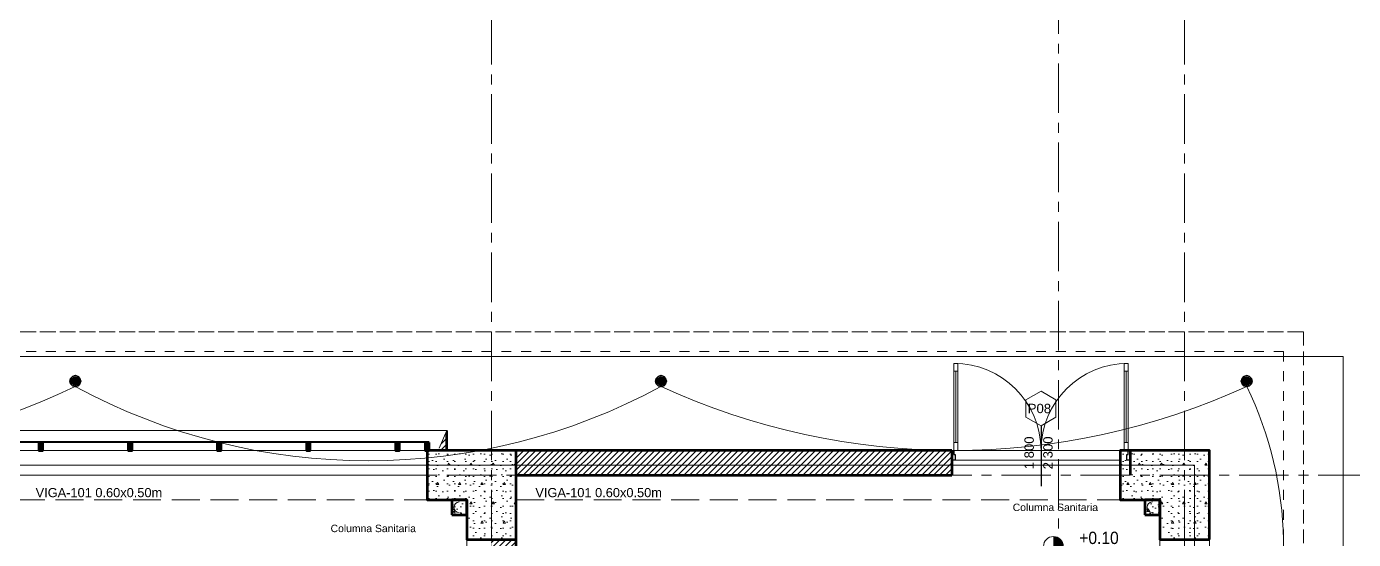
# Model space of a CAD drawing. Header units: inches. Extents: x 2704.1 to 2801.6, y 2415.6 to 2497.
# Drawn here: x 2752.48 to 2765.88, y 2464.39 to 2469.57 of the extents above; entities that cross this region are included whole.
import ezdxf
from ezdxf.lldxf.tags import DXFTag

# ---------------------------------------------------------------- set-up
doc = ezdxf.new("R2010")
doc.units = ezdxf.units.IN
doc.set_wipeout_variables(frame=1)
for name, pattern in [('Hidden Line', [0.391222, 0.282222, -0.109]), ('Línea Oculta', [0.195611, 0.141111, -0.0545]), ('Punto & Raya', [0.65, 0.5, -0.075, 0, -0.075]), ('Rayas', [0.1, 0.05, -0.05]), ('super', [0.125, 0.075, -0.05]), ('Wipeout_Contour', [1, 0, -1])]:
    doc.linetypes.add(name, pattern=pattern)
doc.layers.add('.', color=10, linetype='Continuous', lineweight=0)
doc.layers.add('ALUMBRADO_PVC', color=6, linetype='PVC1', lineweight=30)
for name, color, linetype in [('02 _ ARQ _ ALB _ Ejes Generales', 7, 'Continuous'), ('02 _ ARQ _ ZON _ Espacio.3D', 7, 'Continuous'), ('08 _ STR _ EXT _ 06 Columnas', 7, 'Continuous'), ('08 _ STR _ EXT _ 06 Elementos de Fachada', 7, 'Continuous'), ('08 _ STR _ EXT _ 07 Losa Aligerada', 7, 'Continuous'), ('08 _ STR _ EXT _ 09 Vigas', 7, 'Continuous'), ('08 _ STR _ EXT _ Estacionamiento-Pavimento', 7, 'Continuous'), ('ESQUEMAS', 7, 'Continuous'), ('Estructura - 03 LOSA', 7, 'Continuous'), ('Estructura - 04 MURO', 7, 'Continuous'), ('Estructura - Carga', 7, 'Continuous'), ('Marcador - Secciones', 251, 'Continuous'), ('MEP - HVAC', 7, 'Continuous'), ('Notas - Etiquetas', 251, 'Continuous')]:
    doc.layers.add(name, color=color, linetype=linetype)
doc.layers.add('DLX_TERR_LUM', color=7, linetype='Continuous', true_color=0x92fcfc)
doc.styles.add('Estilo_Generado_4', font='swisse.ttf')
doc.styles.add('{18b73a54-fa43-428c-adcb-c1c7bbdf2c84}', font='Simplex.shx')
tags = doc.linetypes.add('PVC1', pattern='A,1,-0.19772,["PVC",{18b73a54-fa43-428c-adcb-c1c7bbdf2c84},S=0.13,R=0,X=0,Y=-0.061851],-0.507647', length=1.705367).pattern_tags.tags
tags[6] = DXFTag(74, 10)
pattern_1 = [(45, (2712.85563, 2425.385773), (-0.030052038, 0.030052038), [])]
pattern_2 = [(0, (2712.85563, 2425.38577), (0, 0.3897114), [0.024375, -0.200625]), (0, (2712.96813, 2425.58063), (0, 0.3897114), [0.024375, -0.200625]), (60, (2712.85563, 2425.38577), (-0.3375, 0.1948557), [0.024375, -0.200625]), (60, (2713.08063, 2425.38577), (-0.3375, 0.1948557), [0.024375, -0.200625]), (120, (2712.88, 2425.38577), (0.3375, 0.1948557), [0.024375, -0.200625]), (120, (2713.105, 2425.38577), (0.3375, 0.1948557), [0.024375, -0.200625]), (0, (2712.85563, 2425.42327), (0, 0.075), [0, -0.075, 0, -0.1125]), (45, (2712.89313, 2425.42327), (-0.05303301, 0.05303301), [0, -0.05625, 0, -0.09375])]
pattern_3 = [(0, (2712.85563, 2425.38577), (0, 0.3117692), [0.03, -0.15]), (0, (2712.94563, 2425.54166), (0, 0.3117692), [0.03, -0.15]), (60, (2712.85563, 2425.38577), (-0.27, 0.1558846), [0.03, -0.15]), (60, (2713.03563, 2425.38577), (-0.27, 0.1558846), [0.03, -0.15]), (120, (2712.88563, 2425.38577), (0.27, 0.1558846), [0.03, -0.15]), (120, (2713.06563, 2425.38577), (0.27, 0.1558846), [0.03, -0.15]), (0, (2712.85563, 2425.41577), (0, 0.06), [0, -0.06, 0, -0.090000004]), (45, (2712.88563, 2425.41577), (-0.04242641, 0.04242641), [0, -0.045, 0, -0.075000003])]

# ---------------------------------------------------------------- blocks, each defined once
blk = doc.blocks.new('luminaria exterior')
at = {"layer": '.'}
h = blk.add_hatch(dxfattribs=at)
h.set_pattern_fill('TRIANG', color=4, scale=0.005)
h.set_pattern_definition([(60, (0, 0), (-0.000937499998, 0.00162379763), [0.0009375, -0.0009375]), (120, (0, 0), (-0.001874999998, 1e-12), [0.0009375, -0.0009375]), (0, (-0.0004687, 0.0008119), (0.0009375, 0.00162379763), [0.0009375, -0.0009375])])
edge = h.paths.add_edge_path()
edge.add_arc((123.553, 16.657), 0.0381, 0, 360)
h = blk.add_hatch(dxfattribs=at)
h.set_pattern_fill('TRANS', color=4)
h.set_pattern_definition([(0, (0, 0), (0, 0.25), []), (0, (0, 0.125), (0, 0.25), [0.125, -0.125])])
h.paths.add_polyline_path([(123.525, 16.657, 1), (123.58, 16.657, 1)])
at = {"color": 3}
blk.add_circle((123.553, 16.657), 0.0395, dxfattribs=at)
at = {"layer": 'DLX_TERR_LUM', "color": 3}
for points in [[(123.505, 16.684, 0), (123.497, 16.657, 0)], [(123.497, 16.657, 0), (123.505, 16.684, 0)], [(123.497, 16.657, 0), (123.498, 16.657, 0)], [(123.497, 16.657, 0), (123.505, 16.629, 0)], [(123.498, 16.657, 0), (123.497, 16.657, 0)], [(123.505, 16.629, 0), (123.497, 16.657, 0)], [(123.498, 16.657, 0), (123.505, 16.684, 0)], [(123.505, 16.684, 0), (123.498, 16.657, 0)], [(123.505, 16.629, 0), (123.498, 16.657, 0)], [(123.498, 16.657, 0), (123.505, 16.629, 0)], [(123.525, 16.704, 0), (123.505, 16.684, 0)], [(123.505, 16.684, 0), (123.525, 16.704, 0)], [(123.505, 16.684, 0), (123.525, 16.704, 0)], [(123.525, 16.704, 0), (123.505, 16.684, 0)], [(123.505, 16.684, 0), (123.505, 16.684, 0)], [(123.505, 16.684, 0), (123.505, 16.684, 0)], [(123.505, 16.629, 0), (123.525, 16.609, 0)], [(123.525, 16.609, 0), (123.505, 16.629, 0)], [(123.525, 16.609, 0), (123.505, 16.629, 0)], [(123.505, 16.629, 0), (123.525, 16.609, 0)], [(123.518, 16.676, 0), (123.513, 16.657, 0)], [(123.513, 16.657, 0), (123.518, 16.676, 0)], [(123.513, 16.657, 0), (123.518, 16.637, 0)], [(123.518, 16.637, 0), (123.513, 16.657, 0)], [(123.533, 16.691, 0), (123.518, 16.676, 0)], [(123.518, 16.676, 0), (123.533, 16.691, 0)], [(123.518, 16.637, 0), (123.533, 16.622, 0)], [(123.533, 16.622, 0), (123.518, 16.637, 0)], [(123.552, 16.712, 0), (123.525, 16.704, 0)], [(123.525, 16.704, 0), (123.553, 16.712, 0)], [(123.525, 16.704, 0), (123.552, 16.712, 0)], [(123.553, 16.712, 0), (123.525, 16.704, 0)], [(123.525, 16.704, 0), (123.525, 16.704, 0)], [(123.525, 16.704, 0), (123.525, 16.704, 0)], [(123.552, 16.696, 0), (123.533, 16.691, 0)], [(123.533, 16.691, 0), (123.552, 16.696, 0)], [(123.533, 16.622, 0), (123.552, 16.617, 0)], [(123.552, 16.617, 0), (123.533, 16.622, 0)], [(123.58, 16.704, 0), (123.552, 16.712, 0)], [(123.552, 16.712, 0), (123.58, 16.704, 0)], [(123.572, 16.691, 0), (123.552, 16.696, 0)], [(123.552, 16.696, 0), (123.572, 16.691, 0)], [(123.552, 16.617, 0), (123.572, 16.622, 0)], [(123.572, 16.622, 0), (123.552, 16.617, 0)], [(123.553, 16.712, 0), (123.58, 16.704, 0)], [(123.58, 16.704, 0), (123.553, 16.712, 0)], [(123.572, 16.691, 0), (123.587, 16.676, 0)], [(123.572, 16.622, 0), (123.587, 16.637, 0)], [(123.587, 16.637, 0), (123.572, 16.622, 0)], [(123.6, 16.684, 0), (123.58, 16.704, 0)], [(123.58, 16.704, 0), (123.6, 16.684, 0)], [(123.58, 16.704, 0), (123.6, 16.684, 0)], [(123.6, 16.684, 0), (123.58, 16.704, 0)], [(123.58, 16.609, 0), (123.6, 16.629, 0)], [(123.6, 16.629, 0), (123.58, 16.609, 0)], [(123.6, 16.629, 0), (123.58, 16.609, 0)], [(123.58, 16.609, 0), (123.6, 16.629, 0)], [(123.592, 16.657, 0), (123.587, 16.676, 0)], [(123.587, 16.676, 0), (123.592, 16.657, 0)], [(123.587, 16.637, 0), (123.592, 16.657, 0)], [(123.592, 16.657, 0), (123.587, 16.637, 0)], [(123.607, 16.657, 0), (123.6, 16.684, 0)], [(123.6, 16.684, 0), (123.608, 16.657, 0)], [(123.6, 16.684, 0), (123.607, 16.657, 0)], [(123.608, 16.657, 0), (123.6, 16.684, 0)], [(123.6, 16.629, 0), (123.607, 16.657, 0)], [(123.608, 16.657, 0), (123.6, 16.629, 0)], [(123.607, 16.657, 0), (123.6, 16.629, 0)], [(123.6, 16.629, 0), (123.608, 16.657, 0)], [(123.607, 16.657, 0), (123.608, 16.657, 0)], [(123.608, 16.657, 0), (123.607, 16.657, 0)], [(123.525, 16.609, 0), (123.552, 16.602, 0)], [(123.553, 16.602, 0), (123.525, 16.609, 0)], [(123.525, 16.609, 0), (123.525, 16.609, 0)], [(123.525, 16.609, 0), (123.525, 16.609, 0)], [(123.552, 16.602, 0), (123.525, 16.609, 0)], [(123.525, 16.609, 0), (123.553, 16.602, 0)], [(123.552, 16.602, 0), (123.58, 16.609, 0)], [(123.58, 16.609, 0), (123.552, 16.602, 0)], [(123.58, 16.609, 0), (123.553, 16.602, 0)], [(123.553, 16.602, 0), (123.58, 16.609, 0)], [(123.58, 16.609, 0), (123.58, 16.609, 0)], [(123.58, 16.609, 0), (123.58, 16.609, 0)]]:
    blk.add_polyline3d(points, dxfattribs=at)
at = {"layer": 'DLX_TERR_LUM'}
for points in [[(123.505, 16.629, 0), (123.505, 16.629, 0)], [(123.505, 16.629, 0), (123.505, 16.629, 0)], [(123.552, 16.712, 0), (123.553, 16.712, 0)], [(123.553, 16.712, 0), (123.552, 16.712, 0)], [(123.587, 16.676, 0), (123.572, 16.691, 0)], [(123.58, 16.704, 0), (123.58, 16.704, 0)], [(123.58, 16.704, 0), (123.58, 16.704, 0)], [(123.6, 16.684, 0), (123.6, 16.684, 0)], [(123.6, 16.684, 0), (123.6, 16.684, 0)], [(123.6, 16.629, 0), (123.6, 16.629, 0)], [(123.6, 16.629, 0), (123.6, 16.629, 0)], [(123.552, 16.602, 0), (123.553, 16.602, 0)], [(123.553, 16.602, 0), (123.552, 16.602, 0)]]:
    blk.add_polyline3d(points, dxfattribs=at)

msp = doc.modelspace()

# ---------------------------------------------------------------- hatches: boundary and pattern name
at = {"linetype": 'Continuous', "lineweight": 13, "true_color": 0x636466}
msp.add_hatch(color=251, dxfattribs=at).paths.add_polyline_path([(2762.851, 2464.316), (2762.951, 2464.316), (2762.943, 2464.355), (2762.921, 2464.387), (2762.889, 2464.409), (2762.851, 2464.416)])
at = {"layer": '08 _ STR _ EXT _ 06 Columnas', "linetype": 'Continuous', "lineweight": 9}
h = msp.add_hatch(dxfattribs=at)
h.set_pattern_fill('HORMIGÓN_EN_MASA_0002', style=0, pattern_type=2)
h.set_pattern_definition(pattern_2)
h.paths.add_polyline_path([(2764.426, 2464.386), (2764.426, 2465.286), (2763.526, 2465.286), (2763.526, 2464.786), (2763.926, 2464.786), (2763.926, 2464.386)])
at = {"layer": 'Estructura - Carga', "linetype": 'Continuous', "lineweight": 13}
h = msp.add_hatch(dxfattribs=at)
h.set_pattern_fill('HORMIGÓN_ARMADO_0002', color=251, style=0, pattern_type=2)
h.set_pattern_definition(pattern_3)
h.paths.add_polyline_path([(2756.776, 2464.636), (2756.926, 2464.636), (2756.926, 2464.786), (2756.776, 2464.786)])
h = msp.add_hatch(dxfattribs=at)
h.set_pattern_fill('HORMIGÓN_ARMADO_0002', color=251, style=0, pattern_type=2)
h.set_pattern_definition(pattern_3)
h.paths.add_polyline_path([(2763.776, 2464.636), (2763.926, 2464.636), (2763.926, 2464.786), (2763.776, 2464.786)])

# ---------------------------------------------------------------- linework, layer by layer
at = {"color": 251, "linetype": 'Continuous', "lineweight": 13, "true_color": 0x636466}
msp.add_circle((2762.851, 2464.316), 0.1, dxfattribs=at)
at = {"layer": '02 _ ARQ _ ALB _ Ejes Generales', "color": 251, "linetype": 'Punto & Raya', "lineweight": 13}
msp.add_line((2764.176, 2471.286), (2764.176, 2427.436), dxfattribs=at)
at = {"layer": '02 _ ARQ _ ZON _ Espacio.3D', "color": 9, "linetype": 'Continuous', "lineweight": 5, "flags": 128}
msp.add_lwpolyline([(2757.426, 2460.461), (2764.176, 2460.461), (2764.176, 2464.386), (2763.926, 2464.386), (2763.926, 2464.786), (2763.526, 2464.786), (2763.526, 2465.186), (2761.726, 2465.186), (2761.726, 2465.036), (2757.426, 2465.036)], close=True, dxfattribs=at)
at = {"layer": '02 _ ARQ _ ZON _ Espacio.3D', "color": 254, "linetype": 'Continuous', "lineweight": 0, "flags": 128}
msp.add_lwpolyline([(2764.311, 2452.386), (2764.311, 2455.086), (2756.326, 2455.086), (2756.326, 2455.586), (2756.926, 2455.586), (2756.926, 2456.386), (2757.176, 2456.386), (2757.176, 2464.386), (2756.926, 2464.386), (2756.926, 2464.786), (2756.526, 2464.786), (2756.526, 2465.036), (2750.626, 2465.036)], dxfattribs=at)
at = {"layer": '08 _ STR _ EXT _ 06 Columnas', "color": 7, "linetype": 'Continuous', "lineweight": 80, "flags": 128}
msp.add_lwpolyline([(2764.426, 2464.386), (2764.426, 2465.286), (2763.526, 2465.286), (2763.526, 2464.786), (2763.926, 2464.786), (2763.926, 2464.386)], close=True, dxfattribs=at)
at = {"layer": '08 _ STR _ EXT _ 07 Losa Aligerada', "color": 254, "linetype": 'Rayas', "lineweight": 18, "flags": 128}
msp.add_lwpolyline([(2721.026, 2453.325), (2720.526, 2453.325), (2720.526, 2431.186), (2738.091, 2431.186), (2738.091, 2432.586), (2743.287, 2432.586), (2743.287, 2431.386), (2749.926, 2431.386), (2749.926, 2428.761), (2757.426, 2428.761), (2757.426, 2431.436), (2765.176, 2431.436), (2765.176, 2440.386), (2764.426, 2440.386), (2764.426, 2443.486), (2764.426, 2443.486), (2764.426, 2445.736), (2759.526, 2445.736), (2759.526, 2447.736), (2759.526, 2447.986), (2759.526, 2449.886), (2759.526, 2450.136), (2759.526, 2452.136), (2764.426, 2452.136), (2764.426, 2455.086), (2764.426, 2455.086), (2764.426, 2460.586), (2765.376, 2460.586), (2765.376, 2466.486), (2751.811, 2466.486), (2751.811, 2466.186), (2746.903, 2466.186), (2746.903, 2465.886), (2736.226, 2465.886), (2736.226, 2469.259), (2729.126, 2469.259), (2729.126, 2465.286), (2723.976, 2465.286), (2723.976, 2466.336), (2720.876, 2466.336), (2720.876, 2463.086), (2721.926, 2463.086), (2721.926, 2459.286), (2721.026, 2459.286)], close=True, dxfattribs=at)
at = {"layer": '08 _ STR _ EXT _ 07 Losa Aligerada', "color": 254, "linetype": 'Continuous', "lineweight": 18, "flags": 128}
msp.add_lwpolyline([(2721.926, 2432.586), (2764.426, 2432.586), (2764.426, 2465.286), (2721.926, 2465.286)], dxfattribs=at)
at = {"layer": '08 _ STR _ EXT _ 09 Vigas', "color": 251, "linetype": 'super', "lineweight": 13}
for p, q in [((2765.376, 2466.486), (2751.811, 2466.486)), ((2765.376, 2466.486), (2765.376, 2460.586)), ((2765.176, 2466.286), (2751.811, 2466.286)), ((2765.176, 2466.286), (2765.176, 2460.586))]:
    msp.add_line(p, q, dxfattribs=at)
at = {"layer": '08 _ STR _ EXT _ 09 Vigas', "color": 251, "linetype": 'Hidden Line', "lineweight": 13}
for p, q in [((2764.426, 2451.786), (2764.426, 2465.286)), ((2750.426, 2464.786), (2756.926, 2464.786)), ((2756.926, 2455.586), (2756.926, 2464.786)), ((2763.926, 2455.586), (2763.926, 2464.786))]:
    msp.add_line(p, q, dxfattribs=at)
at = {"layer": '08 _ STR _ EXT _ Estacionamiento-Pavimento', "color": 7, "linetype": 'Continuous', "lineweight": 18, "flags": 128}
msp.add_lwpolyline([(2721.926, 2466.236), (2765.776, 2466.236), (2765.776, 2426.886), (2782.626, 2426.886), (2782.626, 2472.17), (2769.076, 2472.323), (2769.076, 2476.236), (2721.926, 2476.236)], close=True, dxfattribs=at)
at = {"layer": 'ALUMBRADO_PVC', "linetype": 'PVC1', "lineweight": 15, "ltscale": 0.2}
msp.add_arc((2761.49, 2464.319), 3.685, 336.0685, 25.9478, dxfattribs=at)
at = {"layer": 'Estructura - 03 LOSA', "color": 7, "linetype": 'Continuous', "lineweight": 18, "flags": 128}
for points in [[(2765.776, 2466.236), (2715.026, 2466.236)], [(2764.426, 2465.286), (2764.426, 2444.472), (2765.776, 2444.472), (2765.776, 2466.236)]]:
    msp.add_lwpolyline(points, dxfattribs=at)
at = {"layer": 'Estructura - 04 MURO', "color": 165, "linetype": 'Continuous', "lineweight": 15}
for p, q in [((2761.886, 2466.166), (2761.846, 2466.166)), ((2763.566, 2466.166), (2763.606, 2466.166)), ((2763.566, 2465.286), (2763.566, 2466.166)), ((2763.606, 2466.166), (2763.606, 2465.286)), ((2761.846, 2466.086), (2761.886, 2466.086)), ((2763.606, 2466.086), (2763.566, 2466.086)), ((2761.886, 2465.366), (2761.846, 2465.366)), ((2763.566, 2465.366), (2763.606, 2465.366)), ((2763.606, 2465.286), (2763.566, 2465.286))]:
    msp.add_line(p, q, dxfattribs=at)
at = {"layer": 'Estructura - 04 MURO', "color": 152, "linetype": 'Continuous', "lineweight": 25}
msp.add_line((2762.726, 2465.536), (2762.726, 2464.923), dxfattribs=at)
at = {"layer": 'Estructura - 04 MURO', "color": 165, "linetype": 'Continuous', "lineweight": 25}
for p, q in [((2763.594, 2465.186), (2763.594, 2465.246)), ((2763.594, 2465.246), (2763.606, 2465.246)), ((2763.626, 2465.186), (2763.594, 2465.186)), ((2763.606, 2465.246), (2763.606, 2465.286)), ((2763.606, 2465.286), (2763.626, 2465.286)), ((2763.626, 2465.286), (2763.626, 2465.186))]:
    msp.add_line(p, q, dxfattribs=at)
at = {"layer": 'Estructura - 04 MURO', "color": 7, "linetype": 'Continuous', "lineweight": 80}
msp.add_line((2763.626, 2465.286), (2763.626, 2465.036), dxfattribs=at)
at = {"layer": 'Estructura - 04 MURO', "color": 165, "linetype": 'Continuous', "lineweight": 15, "flags": 128}
for points in [[(2761.866, 2465.366), (2761.866, 2466.086)], [(2763.586, 2465.366), (2763.586, 2466.086)]]:
    msp.add_lwpolyline(points, dxfattribs=at)
at = {"layer": 'Estructura - 04 MURO', "color": 251, "linetype": 'Continuous', "lineweight": 13, "flags": 128}
msp.add_lwpolyline([(2762.726, 2465.886), (2762.574, 2465.798), (2762.574, 2465.623), (2762.726, 2465.536), (2762.877, 2465.623), (2762.877, 2465.798)], close=True, dxfattribs=at)
at = {"layer": 'Estructura - 04 MURO', "color": 175, "linetype": 'Continuous', "lineweight": 15}
msp.add_arc((2763.606, 2465.286), 0.88, 90, 180, dxfattribs=at)
at = {"layer": 'Estructura - Carga', "color": 7, "linetype": 'Continuous', "lineweight": 80, "flags": 128}
for points in [[(2756.776, 2464.636), (2756.926, 2464.636), (2756.926, 2464.786), (2756.776, 2464.786)], [(2763.776, 2464.636), (2763.926, 2464.636), (2763.926, 2464.786), (2763.776, 2464.786)]]:
    msp.add_lwpolyline(points, close=True, dxfattribs=at)
at = {"layer": 'Marcador - Secciones', "color": 251, "linetype": 'Punto & Raya', "lineweight": 13}
msp.add_line((2762.901, 2471.597), (2762.901, 2426.333), dxfattribs=at)
at = {"layer": 'MEP - HVAC', "color": 7, "linetype": 'Continuous', "lineweight": 13, "flags": 128}
for points in [[(2756.851, 2464.765, 1), (2756.851, 2464.657, 1)], [(2763.851, 2464.765, 1), (2763.851, 2464.657, 1)]]:
    msp.add_lwpolyline(points, format="xyb", dxfattribs=at)

# ---------------------------------------------------------------- block references
for p in [(2629.42, 2449.33), (2629.42, 2449.33), (2635.335, 2449.33), (2635.335, 2449.33), (2641.251, 2449.33), (2641.251, 2449.33)]:
    msp.add_blockref('luminaria exterior', p)

# ---------------------------------------------------------------- texts
at = {"color": 251, "lineweight": 13, "true_color": 0x636466, "insert": (2763.113, 2464.338), "char_height": 0.125, "attachment_point": 7, "style": 'Estilo_Generado_4'}
msp.add_mtext('\\A1;{\\W0.900000x;\\pql;\\fSwis721 Ex BT|b0|i0|c0|p34;+0.10}', dxfattribs=at)
at = {"layer": 'Estructura - 04 MURO', "color": 251, "lineweight": 25, "insert": (2762.592, 2465.661), "char_height": 0.095, "attachment_point": 7, "style": 'Estilo_Generado_4'}
msp.add_mtext('\\A1;{\\pql;\\pt0;\\fSwis721 Ex BT|b0|i0|c0|p34;P08\\fSwis721 Ex BT|b0|i0|c0|p34;\\fSwis721 Ex BT|b0|i0|c0|p34;\\fSwis721 Ex BT|b0|i0|c0|p34;}', dxfattribs=at)
at = {"layer": 'Estructura - 04 MURO', "color": 251, "lineweight": 25, "char_height": 0.095, "attachment_point": 7, "rotation": 90, "style": 'Estilo_Generado_4'}
for s, insert in [('\\A1;{\\pql;\\pt0;\\fSwis721 Ex BT|b0|i0|c0|p34;1.800\\fSwis721 Ex BT|b0|i0|c0|p34;\\A1{\\H.66x;\\S^  ;}\\fSwis721 Ex BT|b0|i0|c0|p34;\\fSwis721 Ex BT|b0|i0|c0|p34;}', (2762.681, 2465.095)), ('\\A1;{\\pql;\\pt0;\\fSwis721 Ex BT|b0|i0|c0|p34;2.300\\fSwis721 Ex BT|b0|i0|c0|p34;\\A1{\\H.66x;\\S^  ;}\\fSwis721 Ex BT|b0|i0|c0|p34;\\fSwis721 Ex BT|b0|i0|c0|p34;}', (2762.871, 2465.095))]:
    msp.add_mtext(s, dxfattribs=dict(at, insert=insert))
at = {"layer": 'Notas - Etiquetas', "color": 8, "linetype": 'Continuous', "lineweight": 13, "char_height": 0.0925, "attachment_point": 7, "style": 'Estilo_Generado_4'}
for insert in [(2752.572, 2464.812), (2757.619, 2464.812)]:
    msp.add_mtext('\\A1;{\\pql;\\fSwis721 Ex BT|b0|i0|c0|p34;VIGA-101\\fSwis721 Ex BT|b0|i0|c0|p34; \\fSwis721 Ex BT|b0|i0|c0|p34;0.60\\fSwis721 Ex BT|b0|i0|c0|p34;x\\fSwis721 Ex BT|b0|i0|c0|p34;0.50\\fSwis721 Ex BT|b0|i0|c0|p34;m}', dxfattribs=dict(at, insert=insert))
at = {"layer": 'Notas - Etiquetas', "color": 8, "linetype": 'Continuous', "lineweight": 35, "char_height": 0.075, "attachment_point": 4, "style": 'Estilo_Generado_4'}
for insert in [(2762.44, 2464.71), (2755.551, 2464.497)]:
    msp.add_mtext('\\A1;{\\pql;\\fSwis721 Ex BT|b0|i0|c0|p34;Columna Sanitaria}', dxfattribs=dict(at, insert=insert))

# ---------------------------------------------------------------- next in the draw order: wipeouts: each hides what was drawn before it
at = {"color": 254, "linetype": 'Wipeout_Contour', "lineweight": 0, "ltscale": 177.271737}
msp.add_wipeout([(2756.726, 2465.486), (2756.637, 2465.286), (2756.726, 2465.286)], dxfattribs=at).dxf.layer = '08 _ STR _ EXT _ 06 Elementos de Fachada'
at = {"color": 254, "linetype": 'Wipeout_Contour', "lineweight": 0, "ltscale": 245.621672}
msp.add_wipeout([(2757.426, 2465.036), (2761.826, 2465.036), (2761.826, 2465.286), (2757.426, 2465.286)], dxfattribs=at).dxf.layer = 'Estructura - 04 MURO'

# ---------------------------------------------------------------- next in the draw order: hatches: boundary and pattern name
at = {"layer": '08 _ STR _ EXT _ 06 Elementos de Fachada', "linetype": 'Continuous', "lineweight": 5}
h = msp.add_hatch(dxfattribs=at)
h.set_pattern_fill('LADRILLO_COMÚN_0002', color=250, style=0, pattern_type=2)
h.set_pattern_definition(pattern_1)
h.paths.add_polyline_path([(2756.726, 2465.486), (2756.637, 2465.286), (2756.726, 2465.286)])
at = {"layer": 'Estructura - 04 MURO', "linetype": 'Continuous', "lineweight": 5}
h = msp.add_hatch(dxfattribs=at)
h.set_pattern_fill('LADRILLO_COMÚN_0002', color=252, style=0, pattern_type=2)
h.set_pattern_definition(pattern_1)
h.paths.add_polyline_path([(2757.426, 2465.036), (2761.826, 2465.036), (2761.826, 2465.286), (2757.426, 2465.286)])

# ---------------------------------------------------------------- next in the draw order: linework, layer by layer
at = {"layer": '08 _ STR _ EXT _ 06 Elementos de Fachada', "color": 7, "linetype": 'Continuous', "lineweight": 80, "flags": 128}
msp.add_lwpolyline([(2756.726, 2465.286), (2756.726, 2465.486)], dxfattribs=at)
at = {"layer": 'ALUMBRADO_PVC', "linetype": 'PVC1', "lineweight": 15, "ltscale": 0.2}
msp.add_arc((2761.846, 2472.369), 7.084, 245.3204, 294.6796, dxfattribs=at)
at = {"layer": 'Estructura - 04 MURO', "color": 165, "linetype": 'Continuous', "lineweight": 15}
for p, q in [((2761.846, 2466.166), (2761.846, 2465.286)), ((2761.886, 2465.286), (2761.886, 2466.166)), ((2761.846, 2465.286), (2761.886, 2465.286))]:
    msp.add_line(p, q, dxfattribs=at)
at = {"layer": 'Estructura - 04 MURO', "color": 7, "linetype": 'Continuous', "lineweight": 80}
msp.add_line((2761.826, 2465.286), (2761.826, 2465.036), dxfattribs=at)
at = {"layer": 'Estructura - 04 MURO', "color": 165, "linetype": 'Continuous', "lineweight": 25}
for p, q in [((2761.826, 2465.186), (2761.826, 2465.286)), ((2761.826, 2465.286), (2761.846, 2465.286)), ((2761.858, 2465.186), (2761.826, 2465.186)), ((2761.846, 2465.286), (2761.846, 2465.246)), ((2761.846, 2465.246), (2761.858, 2465.246)), ((2761.858, 2465.246), (2761.858, 2465.186))]:
    msp.add_line(p, q, dxfattribs=at)
at = {"layer": 'Estructura - 04 MURO', "color": 7, "linetype": 'Continuous', "lineweight": 80, "flags": 128}
for points in [[(2761.826, 2465.286), (2757.426, 2465.286)], [(2757.426, 2465.036), (2761.826, 2465.036)]]:
    msp.add_lwpolyline(points, dxfattribs=at)
at = {"layer": 'Estructura - 04 MURO', "color": 175, "linetype": 'Continuous', "lineweight": 15}
msp.add_arc((2761.846, 2465.286), 0.88, 0, 90, dxfattribs=at)

# ---------------------------------------------------------------- next in the draw order: wipeouts: each hides what was drawn before it
at = {"color": 254, "linetype": 'Wipeout_Contour', "lineweight": 0, "ltscale": 745.804662}
msp.add_wipeout([(2736.426, 2465.486), (2736.426, 2465.036), (2742.926, 2465.036), (2742.926, 2465.286), (2743.826, 2465.286), (2743.826, 2465.036), (2749.726, 2465.036), (2749.726, 2465.286), (2750.626, 2465.286), (2750.626, 2465.036), (2756.526, 2465.036), (2756.526, 2465.286), (2756.637, 2465.286), (2756.726, 2465.486)], dxfattribs=at).dxf.layer = '08 _ STR _ EXT _ 06 Elementos de Fachada'
at = {"color": 254, "linetype": 'Wipeout_Contour', "lineweight": 0, "ltscale": 286.091618}
msp.add_wipeout([(2757.176, 2464.386), (2757.176, 2456.386), (2757.426, 2456.386), (2757.426, 2465.036), (2757.426, 2464.386)], dxfattribs=at).dxf.layer = 'Estructura - 04 MURO'

# ---------------------------------------------------------------- next in the draw order: hatches: boundary and pattern name
at = {"layer": 'Estructura - 04 MURO', "linetype": 'Continuous', "lineweight": 5}
h = msp.add_hatch(dxfattribs=at)
h.set_pattern_fill('LADRILLO_COMÚN_0002', color=252, style=0, pattern_type=2)
h.set_pattern_definition(pattern_1)
h.paths.add_polyline_path([(2757.176, 2464.386), (2757.176, 2456.386), (2757.426, 2456.386), (2757.426, 2465.036), (2757.426, 2464.386)])

# ---------------------------------------------------------------- next in the draw order: linework, layer by layer
at = {"color": 251, "linetype": 'Línea Oculta', "lineweight": 13, "flags": 128}
for points in [[(2736.406, 2465.366), (2756.546, 2465.366)], [(2751.731, 2465.376), (2752.621, 2465.376)], [(2752.621, 2465.376), (2752.621, 2465.366)], [(2752.631, 2465.376), (2753.521, 2465.376)], [(2752.631, 2465.376), (2752.631, 2465.366)], [(2753.521, 2465.376), (2753.521, 2465.366)], [(2753.531, 2465.376), (2754.421, 2465.376)], [(2753.531, 2465.376), (2753.531, 2465.366)], [(2754.421, 2465.376), (2754.421, 2465.366)], [(2754.431, 2465.376), (2755.321, 2465.376)], [(2754.431, 2465.376), (2754.431, 2465.366)], [(2755.321, 2465.376), (2755.321, 2465.366)], [(2755.331, 2465.376), (2756.221, 2465.376)], [(2755.331, 2465.376), (2755.331, 2465.366)], [(2756.221, 2465.376), (2756.221, 2465.366)], [(2756.231, 2465.376), (2756.521, 2465.376)], [(2756.231, 2465.376), (2756.231, 2465.366)], [(2756.521, 2465.376), (2756.521, 2465.366)]]:
    msp.add_lwpolyline(points, dxfattribs=at)
at = {"color": 7, "linetype": 'Continuous', "lineweight": 13, "flags": 128}
for points in [[(2751.731, 2465.376), (2751.731, 2465.366), (2752.621, 2465.366), (2752.621, 2465.376)], [(2752.631, 2465.376), (2752.631, 2465.366), (2753.521, 2465.366), (2753.521, 2465.376)], [(2753.531, 2465.376), (2753.531, 2465.366), (2754.421, 2465.366), (2754.421, 2465.376)], [(2754.431, 2465.376), (2754.431, 2465.366), (2755.321, 2465.366), (2755.321, 2465.376)], [(2755.331, 2465.376), (2755.331, 2465.366), (2756.221, 2465.366), (2756.221, 2465.376)], [(2756.231, 2465.376), (2756.231, 2465.366), (2756.521, 2465.366), (2756.521, 2465.376)]]:
    msp.add_lwpolyline(points, close=True, dxfattribs=at)
at = {"layer": '02 _ ARQ _ ALB _ Ejes Generales', "color": 251, "linetype": 'Punto & Raya', "lineweight": 13}
msp.add_line((2757.176, 2471.286), (2757.176, 2427.436), dxfattribs=at)
at = {"layer": '08 _ STR _ EXT _ 06 Elementos de Fachada', "color": 7, "linetype": 'Continuous', "lineweight": 13, "flags": 128}
for points in [[(2756.726, 2465.486), (2736.426, 2465.486)], [(2756.647, 2465.309), (2756.726, 2465.486)], [(2750.626, 2465.036), (2756.526, 2465.036)]]:
    msp.add_lwpolyline(points, dxfattribs=at)
at = {"layer": '08 _ STR _ EXT _ 09 Vigas', "color": 251, "linetype": 'Hidden Line', "lineweight": 13}
for p, q in [((2757.426, 2464.786), (2763.926, 2464.786)), ((2757.426, 2455.586), (2757.426, 2464.786))]:
    msp.add_line(p, q, dxfattribs=at)
at = {"layer": 'Estructura - 04 MURO', "color": 7, "linetype": 'Continuous', "lineweight": 80, "flags": 128}
msp.add_lwpolyline([(2757.426, 2460.461), (2757.426, 2465.036)], dxfattribs=at)

# ---------------------------------------------------------------- next in the draw order: wipeouts: each hides what was drawn before it
at = {"color": 254, "linetype": 'Wipeout_Contour', "lineweight": 0, "ltscale": 628.945722}
msp.add_wipeout([(2736.426, 2465.036), (2742.926, 2465.036), (2742.926, 2465.286), (2743.826, 2465.286), (2743.826, 2465.036), (2749.726, 2465.036), (2749.726, 2465.286), (2750.626, 2465.286), (2750.626, 2465.036), (2756.526, 2465.036), (2756.526, 2465.286), (2736.426, 2465.286)], dxfattribs=at).dxf.layer = 'Estructura - 04 MURO'

# ---------------------------------------------------------------- next in the draw order: hatches: boundary and pattern name
at = {"linetype": 'Continuous', "lineweight": 13, "true_color": 0x636466}
for points in [[(2752.646, 2465.366), (2752.606, 2465.366), (2752.606, 2465.286), (2752.646, 2465.286)], [(2753.546, 2465.366), (2753.506, 2465.366), (2753.506, 2465.286), (2753.546, 2465.286)], [(2754.446, 2465.366), (2754.406, 2465.366), (2754.406, 2465.286), (2754.446, 2465.286)], [(2755.346, 2465.366), (2755.306, 2465.366), (2755.306, 2465.286), (2755.346, 2465.286)], [(2756.246, 2465.366), (2756.206, 2465.366), (2756.206, 2465.286), (2756.246, 2465.286)], [(2756.546, 2465.366), (2756.506, 2465.366), (2756.506, 2465.286), (2756.546, 2465.286)]]:
    msp.add_hatch(color=251, dxfattribs=at).paths.add_polyline_path(points)
at = {"layer": '08 _ STR _ EXT _ 06 Columnas', "linetype": 'Continuous', "lineweight": 9}
h = msp.add_hatch(dxfattribs=at)
h.set_pattern_fill('HORMIGÓN_EN_MASA_0002', style=0, pattern_type=2)
h.set_pattern_definition(pattern_2)
h.paths.add_polyline_path([(2757.426, 2464.386), (2757.426, 2465.286), (2756.526, 2465.286), (2756.526, 2464.786), (2756.926, 2464.786), (2756.926, 2464.386)])

# ---------------------------------------------------------------- next in the draw order: linework, layer by layer
at = {"color": 7, "linetype": 'Continuous', "lineweight": 60, "flags": 128}
for points in [[(2752.646, 2465.366), (2752.606, 2465.366), (2752.606, 2465.286), (2752.646, 2465.286)], [(2753.546, 2465.366), (2753.506, 2465.366), (2753.506, 2465.286), (2753.546, 2465.286)], [(2754.446, 2465.366), (2754.406, 2465.366), (2754.406, 2465.286), (2754.446, 2465.286)], [(2755.346, 2465.366), (2755.306, 2465.366), (2755.306, 2465.286), (2755.346, 2465.286)], [(2756.246, 2465.366), (2756.206, 2465.366), (2756.206, 2465.286), (2756.246, 2465.286)], [(2756.546, 2465.366), (2756.506, 2465.366), (2756.506, 2465.286), (2756.546, 2465.286)]]:
    msp.add_lwpolyline(points, close=True, dxfattribs=at)
at = {"color": 251, "linetype": 'Línea Oculta', "lineweight": 13, "flags": 128}
for points in [[(2756.546, 2465.286), (2756.546, 2465.366)], [(2736.406, 2465.286), (2756.546, 2465.286)]]:
    msp.add_lwpolyline(points, dxfattribs=at)
at = {"layer": '02 _ ARQ _ ALB _ Ejes Generales', "color": 251, "linetype": 'Punto & Raya', "lineweight": 13}
msp.add_line((2768.426, 2465.036), (2717.701, 2465.036), dxfattribs=at)
at = {"layer": '08 _ STR _ EXT _ 06 Columnas', "color": 7, "linetype": 'Continuous', "lineweight": 80, "flags": 128}
msp.add_lwpolyline([(2757.426, 2464.386), (2757.426, 2465.286), (2756.526, 2465.286), (2756.526, 2464.786), (2756.926, 2464.786), (2756.926, 2464.386)], close=True, dxfattribs=at)
at = {"layer": '08 _ STR _ EXT _ 09 Vigas', "color": 251, "linetype": 'Hidden Line', "lineweight": 13}
msp.add_line((2721.926, 2465.286), (2764.426, 2465.286), dxfattribs=at)
at = {"layer": 'ALUMBRADO_PVC', "linetype": 'PVC1', "lineweight": 15, "ltscale": 0.2}
for centre, radius, start, end in [((2750.014, 2472.021), 6.769, 244.0899, 295.911), ((2755.93, 2471.38), 6.199, 241.5021, 298.4979)]:
    msp.add_arc(centre, radius, start, end, dxfattribs=at)
at = {"layer": 'ESQUEMAS', "color": 7, "linetype": 'Continuous', "lineweight": 13, "flags": 128}
msp.add_lwpolyline([(2764.276, 2432.736), (2722.076, 2432.736), (2722.076, 2433.536), (2719.376, 2433.536), (2719.376, 2434.286), (2722.076, 2434.286), (2722.076, 2437.661), (2719.376, 2437.661), (2719.376, 2438.411), (2722.076, 2438.411), (2722.076, 2441.786), (2719.376, 2441.786), (2719.376, 2442.536), (2722.076, 2442.536), (2722.076, 2456.339), (2721.106, 2456.339), (2721.106, 2459.206), (2722.076, 2459.206), (2722.076, 2465.136), (2764.276, 2465.136), (2764.276, 2443.336), (2765.626, 2443.336), (2765.626, 2440.536), (2764.276, 2440.536)], close=True, dxfattribs=at)
at = {"layer": 'Estructura - 03 LOSA', "color": 7, "linetype": 'Continuous', "lineweight": 18, "flags": 128}
msp.add_lwpolyline([(2715.026, 2451.436), (2721.677, 2451.436), (2721.678, 2456.086), (2721.106, 2456.086), (2721.106, 2459.206), (2721.926, 2459.206), (2721.926, 2465.286), (2764.426, 2465.286)], dxfattribs=at)
at = {"layer": 'Estructura - 04 MURO', "color": 7, "linetype": 'Continuous', "lineweight": 13, "flags": 128}
for points in [[(2756.526, 2465.286), (2736.426, 2465.286)], [(2750.626, 2465.036), (2756.526, 2465.036)]]:
    msp.add_lwpolyline(points, dxfattribs=at)

doc.saveas('drawing.dxf')
